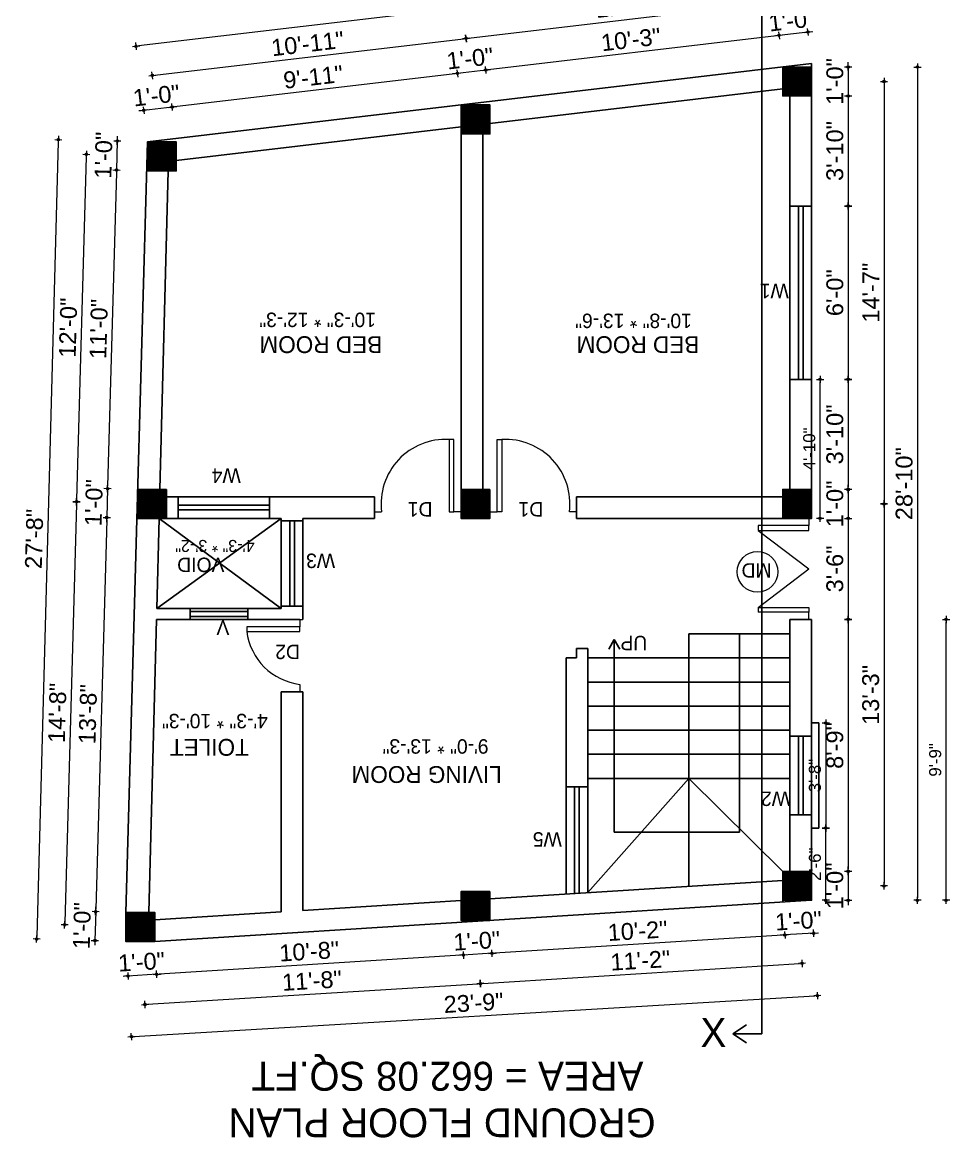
# Model space of a CAD drawing. Header units: inches. Extents: x 10143 to 33197, y -150 to 3760.
# Drawn here: x 25070.8 to 25456, y 1448.4 to 1911.7 of the extents above; entities that cross this region are included whole.
import ezdxf
from ezdxf.enums import TextEntityAlignment as Align

# ---------------------------------------------------------------- set-up
doc = ezdxf.new("R2010")
doc.units = ezdxf.units.IN
doc.header["$LTSCALE"] = 0.5
doc.header["$MEASUREMENT"] = 0
doc.header["$PDMODE"] = 66
for name, color, linetype, lineweight in [('0.13', 2, 'Continuous', 13), ('DW TEXT', 92, 'Continuous', 15), ('ELEVATION', 85, 'Continuous', 9), ('hatch', 9, 'Continuous', 0), ('Toilet', 7, 'Continuous', 25)]:
    doc.layers.add(name, color=color, linetype=linetype, lineweight=lineweight)
doc.styles.add('CEN', font='GOTHIC.TTF')
doc.styles.get("Standard").update_dxf_attribs({"font": 'arial.ttf'})
doc.dimstyles.new('S8', dxfattribs={"dimtxt": 5, "dimasz": 1, "dimexe": 6, "dimexo": 18, "dimgap": 1.9375, "dimtad": 1, "dimdec": 0, "dimzin": 3, "dimdsep": 46, "dimlunit": 4, "dimtxsty": 'Standard', "dimblk": 'dot 2', "dimcen": 12, "dimse1": 1, "dimse2": 1, "dimclrd": 1, "dimclre": 1, "dimclrt": 256, "dimadec": 0, "dimazin": 0, "dimtfac": 0.75, "dimtdec": 0, "dimtix": 1, "dimtmove": 1, "dimatfit": 3, "dimldrblk": 'DOT', "dimfxl": 1, "dimtolj": 1, "dimtzin": 0, "dimlwd": 9, "dimlwe": 9, "dimarcsym": 0})
pattern_1 = [(315, (25139.7829, 5279.2859), (0.0883883476, 0.0883883476), [])]

# ---------------------------------------------------------------- blocks, each defined once
blk = doc.blocks.new('dot1')
at = {"layer": 'hatch'}
h = blk.add_hatch(color=256, dxfattribs=at)
edge = h.paths.add_edge_path()
edge.add_arc((0, 0), 1, 0, 360)
for p, q in [((3, 0), (-3, 0)), ((0, 3), (0, -3))]:
    blk.add_line(p, q, dxfattribs=at)
blk.add_circle((0, 0), 1, dxfattribs=at)
blk = doc.blocks.new('dot 2')
at = {"layer": 'hatch', "xscale": 0.5, "yscale": 0.5, "zscale": 0.5}
blk.add_blockref('dot1', (0, 0), dxfattribs=at)
blk = doc.blocks.new('*D1724')
at = {"layer": 'Defpoints', "color": 0, "transparency": 16777216}
for p in [(25398.63, 1893.14), (25398.63, 1881.14), (25413.8, 1881.14)]:
    blk.add_point(p, dxfattribs=at)
at = {"layer": 'Toilet', "color": 1, "lineweight": 9, "transparency": 16777216}
for p, q in [((25413.8, 1894.14), (25413.8, 1895.14)), ((25413.8, 1893.14), (25413.8, 1881.14)), ((25413.8, 1880.14), (25413.8, 1879.14))]:
    blk.add_line(p, q, dxfattribs=at)
for p, rotation in [((25413.8, 1893.14), 270), ((25413.8, 1881.14), 90)]:
    blk.add_blockref('dot 2', p, dxfattribs=dict(at, rotation=rotation))
at = {"layer": 'Toilet', "transparency": 16777216, "insert": (25408.29, 1887.14), "char_height": 7, "attachment_point": 5, "rotation": 90}
blk.add_mtext('\\A1;1\'-0"', dxfattribs=at)
blk = doc.blocks.new('_Dot')
at = {"color": 0, "linetype": 'ByBlock', "lineweight": -2}
blk.add_line((-0.5, 0), (-1, 0), dxfattribs=at)
at = {"color": 0, "linetype": 'ByBlock', "const_width": 0.5}
blk.add_lwpolyline([(-0.25, 0, 1), (0.25, 0, 1)], format="xyb", close=True, dxfattribs=at)
blk = doc.blocks.new('*D1725')
at = {"layer": 'Defpoints', "color": 0, "transparency": 16777216}
for p in [(25398.63, 1881.14), (25398.63, 1835.4), (25413.8, 1835.4)]:
    blk.add_point(p, dxfattribs=at)
at = {"layer": 'Toilet', "color": 1, "lineweight": 9, "transparency": 16777216}
blk.add_line((25413.8, 1880.14), (25413.8, 1836.4), dxfattribs=at)
for p, rotation in [((25413.8, 1881.14), 90), ((25413.8, 1835.4), 270)]:
    blk.add_blockref('dot 2', p, dxfattribs=dict(at, rotation=rotation))
at = {"layer": 'Toilet', "transparency": 16777216, "insert": (25408.28, 1858.27), "char_height": 7, "attachment_point": 5, "rotation": 90}
blk.add_mtext('\\A1;3\'-10"', dxfattribs=at)
blk = doc.blocks.new('*D1726')
at = {"layer": 'Defpoints', "color": 0, "transparency": 16777216}
for p in [(25398.63, 1835.4), (25398.63, 1763.4), (25413.8, 1763.4)]:
    blk.add_point(p, dxfattribs=at)
at = {"layer": 'Toilet', "color": 1, "lineweight": 9, "transparency": 16777216}
blk.add_line((25413.8, 1834.4), (25413.8, 1764.4), dxfattribs=at)
for p, rotation in [((25413.8, 1835.4), 90), ((25413.8, 1763.4), 270)]:
    blk.add_blockref('dot 2', p, dxfattribs=dict(at, rotation=rotation))
at = {"layer": 'Toilet', "transparency": 16777216, "insert": (25408.29, 1799.4), "char_height": 7, "attachment_point": 5, "rotation": 90}
blk.add_mtext('\\A1;6\'-0"', dxfattribs=at)
blk = doc.blocks.new('*D1727')
at = {"layer": 'Defpoints', "color": 0, "transparency": 16777216}
for p in [(25398.63, 1763.4), (25398.63, 1717.65), (25413.8, 1717.65)]:
    blk.add_point(p, dxfattribs=at)
at = {"layer": 'Toilet', "color": 1, "lineweight": 9, "transparency": 16777216}
blk.add_line((25413.8, 1762.4), (25413.8, 1718.65), dxfattribs=at)
for p, rotation in [((25413.8, 1763.4), 90), ((25413.8, 1717.65), 270)]:
    blk.add_blockref('dot 2', p, dxfattribs=dict(at, rotation=rotation))
at = {"layer": 'Toilet', "transparency": 16777216, "insert": (25408.28, 1740.52), "char_height": 7, "attachment_point": 5, "rotation": 90}
blk.add_mtext('\\A1;3\'-10"', dxfattribs=at)
blk = doc.blocks.new('*D1728')
at = {"layer": 'Defpoints', "color": 0, "transparency": 16777216}
for p in [(25398.63, 1717.65), (25398.63, 1705.65), (25413.8, 1705.65)]:
    blk.add_point(p, dxfattribs=at)
at = {"layer": 'Toilet', "color": 1, "lineweight": 9, "transparency": 16777216}
for p, q in [((25413.8, 1718.65), (25413.8, 1719.65)), ((25413.8, 1717.65), (25413.8, 1705.65)), ((25413.8, 1704.65), (25413.8, 1703.65))]:
    blk.add_line(p, q, dxfattribs=at)
for p, rotation in [((25413.8, 1717.65), 270), ((25413.8, 1705.65), 90)]:
    blk.add_blockref('dot 2', p, dxfattribs=dict(at, rotation=rotation))
at = {"layer": 'Toilet', "transparency": 16777216, "insert": (25408.29, 1711.65), "char_height": 7, "attachment_point": 5, "rotation": 90}
blk.add_mtext('\\A1;1\'-0"', dxfattribs=at)
blk = doc.blocks.new('*D1729')
at = {"layer": 'Defpoints', "color": 0, "transparency": 16777216}
for p in [(25398.63, 1705.65), (25398.63, 1663.65), (25413.8, 1663.65)]:
    blk.add_point(p, dxfattribs=at)
at = {"layer": 'Toilet', "color": 1, "lineweight": 9, "transparency": 16777216}
blk.add_line((25413.8, 1704.65), (25413.8, 1664.65), dxfattribs=at)
for p, rotation in [((25413.8, 1705.65), 90), ((25413.8, 1663.65), 270)]:
    blk.add_blockref('dot 2', p, dxfattribs=dict(at, rotation=rotation))
at = {"layer": 'Toilet', "transparency": 16777216, "insert": (25408.28, 1684.65), "char_height": 7, "attachment_point": 5, "rotation": 90}
blk.add_mtext('\\A1;3\'-6"', dxfattribs=at)
blk = doc.blocks.new('*D1730')
at = {"layer": 'Defpoints', "color": 0, "transparency": 16777216}
for p in [(25398.63, 1663.65), (25398.63, 1558.97), (25413.8, 1558.97)]:
    blk.add_point(p, dxfattribs=at)
at = {"layer": 'Toilet', "color": 1, "lineweight": 9, "transparency": 16777216}
blk.add_line((25413.8, 1662.65), (25413.8, 1559.97), dxfattribs=at)
for p, rotation in [((25413.8, 1663.65), 90), ((25413.8, 1558.97), 270)]:
    blk.add_blockref('dot 2', p, dxfattribs=dict(at, rotation=rotation))
at = {"layer": 'Toilet', "transparency": 16777216, "insert": (25408.29, 1611.31), "char_height": 7, "attachment_point": 5, "rotation": 90}
blk.add_mtext('\\A1;8\'-9"', dxfattribs=at)
blk = doc.blocks.new('*D1731')
at = {"layer": 'Defpoints', "color": 0, "transparency": 16777216}
for p in [(25398.63, 1558.97), (25398.63, 1546.97), (25413.8, 1546.97)]:
    blk.add_point(p, dxfattribs=at)
at = {"layer": 'Toilet', "color": 1, "lineweight": 9, "transparency": 16777216}
for p, q in [((25413.8, 1559.97), (25413.8, 1560.97)), ((25413.8, 1558.97), (25413.8, 1546.97)), ((25413.8, 1545.97), (25413.8, 1544.97))]:
    blk.add_line(p, q, dxfattribs=at)
for p, rotation in [((25413.8, 1558.97), 270), ((25413.8, 1546.97), 90)]:
    blk.add_blockref('dot 2', p, dxfattribs=dict(at, rotation=rotation))
at = {"layer": 'Toilet', "transparency": 16777216, "insert": (25408.29, 1552.97), "char_height": 7, "attachment_point": 5, "rotation": 90}
blk.add_mtext('\\A1;1\'-0"', dxfattribs=at)
blk = doc.blocks.new('*D1697')
at = {"layer": 'Defpoints', "color": 0, "transparency": 16777216}
for p in [(25392.63, 1887.14), (25392.63, 1711.65), (25428.69, 1711.65)]:
    blk.add_point(p, dxfattribs=at)
at = {"layer": 'Toilet', "color": 1, "lineweight": 9, "transparency": 16777216}
blk.add_line((25428.69, 1886.14), (25428.69, 1712.65), dxfattribs=at)
for p, rotation in [((25428.69, 1887.14), 90), ((25428.69, 1711.65), 270)]:
    blk.add_blockref('dot 2', p, dxfattribs=dict(at, rotation=rotation))
at = {"layer": 'Toilet', "transparency": 16777216, "insert": (25423.24, 1799.4), "char_height": 7, "attachment_point": 5, "rotation": 90}
blk.add_mtext('\\A1;14\'-7"', dxfattribs=at)
blk = doc.blocks.new('*D1698')
at = {"layer": 'Defpoints', "color": 0, "transparency": 16777216}
for p in [(25392.63, 1711.65), (25392.63, 1552.97), (25428.69, 1552.97)]:
    blk.add_point(p, dxfattribs=at)
at = {"layer": 'Toilet', "color": 1, "lineweight": 9, "transparency": 16777216}
blk.add_line((25428.69, 1710.65), (25428.69, 1553.97), dxfattribs=at)
for p, rotation in [((25428.69, 1711.65), 90), ((25428.69, 1552.97), 270)]:
    blk.add_blockref('dot 2', p, dxfattribs=dict(at, rotation=rotation))
at = {"layer": 'Toilet', "transparency": 16777216, "insert": (25423.18, 1632.31), "char_height": 7, "attachment_point": 5, "rotation": 90}
blk.add_mtext('\\A1;13\'-3"', dxfattribs=at)
blk = doc.blocks.new('*D1699')
at = {"layer": 'Defpoints', "color": 0, "transparency": 16777216}
for p in [(25398.63, 1893.14), (25398.63, 1546.97), (25442.57, 1546.97)]:
    blk.add_point(p, dxfattribs=at)
at = {"layer": 'Toilet', "color": 1, "lineweight": 9, "transparency": 16777216}
blk.add_line((25442.57, 1892.14), (25442.57, 1547.97), dxfattribs=at)
for p, rotation in [((25442.57, 1893.14), 90), ((25442.57, 1546.97), 270)]:
    blk.add_blockref('dot 2', p, dxfattribs=dict(at, rotation=rotation))
at = {"layer": 'Toilet', "transparency": 16777216, "insert": (25437.06, 1720.06), "char_height": 7, "attachment_point": 5, "rotation": 90}
blk.add_mtext('\\A1;28\'-10"', dxfattribs=at)
blk = doc.blocks.new('*D1700')
at = {"layer": 'Defpoints', "color": 0, "transparency": 16777216}
for p in [(25385.09, 1906.26), (25386.63, 1893.14), (25398.63, 1894.56)]:
    blk.add_point(p, dxfattribs=at)
at = {"layer": 'Toilet', "color": 1, "lineweight": 9, "transparency": 16777216}
for p, q in [((25384.09, 1906.14), (25383.1, 1906.02)), ((25397.09, 1907.67), (25385.09, 1906.26)), ((25398.08, 1907.79), (25399.07, 1907.91))]:
    blk.add_line(p, q, dxfattribs=at)
for p, rotation in [((25397.09, 1907.67), 186.7273510482261), ((25385.09, 1906.26), 6.727351048226088)]:
    blk.add_blockref('dot 2', p, dxfattribs=dict(at, rotation=rotation))
at = {"layer": 'Toilet', "transparency": 16777216, "insert": (25390.44, 1912.44), "char_height": 7, "attachment_point": 5, "rotation": 6.7274}
blk.add_mtext('\\A1;1\'-0"', dxfattribs=at)
blk = doc.blocks.new('*D1701')
at = {"layer": 'Defpoints', "color": 0, "transparency": 16777216}
for p in [(25263.3, 1891.89), (25386.63, 1893.14), (25265.01, 1877.38)]:
    blk.add_point(p, dxfattribs=at)
at = {"layer": 'Toilet', "color": 1, "lineweight": 9, "transparency": 16777216}
blk.add_line((25384.09, 1906.14), (25264.29, 1892.01), dxfattribs=at)
for p, rotation in [((25385.09, 1906.26), 6.727351048277272), ((25263.3, 1891.89), 186.7273510482773)]:
    blk.add_blockref('dot 2', p, dxfattribs=dict(at, rotation=rotation))
at = {"layer": 'Toilet', "transparency": 16777216, "insert": (25323.55, 1904.55), "char_height": 7, "attachment_point": 5, "rotation": 6.7274}
blk.add_mtext('\\A1;10\'-3"', dxfattribs=at)
blk = doc.blocks.new('*D1702')
at = {"layer": 'Defpoints', "color": 0, "transparency": 16777216}
for p in [(25251.46, 1890.49), (25253.01, 1877.38), (25265.01, 1877.38)]:
    blk.add_point(p, dxfattribs=at)
at = {"layer": 'Toilet', "color": 1, "lineweight": 9, "transparency": 16777216}
for p, q in [((25263.3, 1891.89), (25251.46, 1890.49)), ((25264.29, 1892.01), (25265.28, 1892.12)), ((25250.47, 1890.38), (25249.48, 1890.26))]:
    blk.add_line(p, q, dxfattribs=at)
for p, rotation in [((25251.46, 1890.49), 6.727351048277267), ((25263.3, 1891.89), 186.7273510482773)]:
    blk.add_blockref('dot 2', p, dxfattribs=dict(at, rotation=rotation))
at = {"layer": 'Toilet', "transparency": 16777216, "insert": (25256.74, 1896.67), "char_height": 7, "attachment_point": 5, "rotation": 6.7274}
blk.add_mtext('\\A1;1\'-0"', dxfattribs=at)
blk = doc.blocks.new('*D1703')
at = {"layer": 'Defpoints', "color": 0, "transparency": 16777216}
for p in [(25253.01, 1877.38), (25133.02, 1876.52), (25134.73, 1862.01)]:
    blk.add_point(p, dxfattribs=at)
at = {"layer": 'Toilet', "color": 1, "lineweight": 9, "transparency": 16777216}
blk.add_line((25250.47, 1890.38), (25134.01, 1876.64), dxfattribs=at)
for p, rotation in [((25251.46, 1890.49), 6.727351048277272), ((25133.02, 1876.52), 186.7273510482773)]:
    blk.add_blockref('dot 2', p, dxfattribs=dict(at, rotation=rotation))
at = {"layer": 'Toilet', "transparency": 16777216, "insert": (25191.6, 1888.98), "char_height": 7, "attachment_point": 5, "rotation": 6.7274}
blk.add_mtext('\\A1;9\'-11"', dxfattribs=at)
blk = doc.blocks.new('*D1704')
at = {"layer": 'Defpoints', "color": 0, "transparency": 16777216}
for p in [(25121.18, 1875.13), (25122.73, 1862.01), (25134.73, 1862.01)]:
    blk.add_point(p, dxfattribs=at)
at = {"layer": 'Toilet', "color": 1, "lineweight": 9, "transparency": 16777216}
for p, q in [((25134.01, 1876.64), (25135.01, 1876.76)), ((25120.19, 1875.01), (25119.2, 1874.89)), ((25133.02, 1876.52), (25121.18, 1875.13))]:
    blk.add_line(p, q, dxfattribs=at)
for p, rotation in [((25121.18, 1875.13), 6.727351048277267), ((25133.02, 1876.52), 186.7273510482773)]:
    blk.add_blockref('dot 2', p, dxfattribs=dict(at, rotation=rotation))
at = {"layer": 'Toilet', "transparency": 16777216, "insert": (25126.46, 1881.3), "char_height": 7, "attachment_point": 5, "rotation": 6.7274}
blk.add_mtext('\\A1;1\'-0"', dxfattribs=at)
blk = doc.blocks.new('*D1705')
at = {"layer": 'Defpoints', "color": 0, "transparency": 16777216}
for p in [(25255.04, 1905.02), (25259.01, 1871.38), (25128.73, 1856.01)]:
    blk.add_point(p, dxfattribs=at)
at = {"layer": 'Toilet', "color": 1, "lineweight": 9, "transparency": 16777216}
blk.add_line((25125.76, 1889.77), (25254.05, 1904.91), dxfattribs=at)
for p, rotation in [((25255.04, 1905.02), 6.727351048225794), ((25124.76, 1889.66), 186.7273510482258)]:
    blk.add_blockref('dot 2', p, dxfattribs=dict(at, rotation=rotation))
at = {"layer": 'Toilet', "transparency": 16777216, "insert": (25189.26, 1902.81), "char_height": 7, "attachment_point": 5, "rotation": 6.7274}
blk.add_mtext('\\A1;10\'-11"', dxfattribs=at)
blk = doc.blocks.new('*D1706')
at = {"layer": 'Defpoints', "color": 0, "transparency": 16777216}
for p in [(25388.66, 1920.78), (25392.63, 1887.14), (25259.01, 1871.38)]:
    blk.add_point(p, dxfattribs=at)
at = {"layer": 'Toilet', "color": 1, "lineweight": 9, "transparency": 16777216}
blk.add_line((25256.03, 1905.14), (25387.67, 1920.67), dxfattribs=at)
for p, rotation in [((25388.66, 1920.78), 6.72735104827723), ((25255.04, 1905.02), 186.7273510482772)]:
    blk.add_blockref('dot 2', p, dxfattribs=dict(at, rotation=rotation))
at = {"layer": 'Toilet', "transparency": 16777216, "insert": (25321.21, 1918.38), "char_height": 7, "attachment_point": 5, "rotation": 6.7274}
blk.add_mtext('\\A1;11\'-3"', dxfattribs=at)
blk = doc.blocks.new('*D1707')
at = {"layer": 'Defpoints', "color": 0, "transparency": 16777216}
for p in [(25118.04, 1901.81), (25398.63, 1894.56), (25122.73, 1862.01)]:
    blk.add_point(p, dxfattribs=at)
at = {"layer": 'Toilet', "color": 1, "lineweight": 9, "transparency": 16777216}
blk.add_line((25392.94, 1934.24), (25119.03, 1901.93), dxfattribs=at)
for p, rotation in [((25393.94, 1934.35), 6.727351048225634), ((25118.04, 1901.81), 186.7273510482256)]:
    blk.add_blockref('dot 2', p, dxfattribs=dict(at, rotation=rotation))
at = {"layer": 'Toilet', "transparency": 16777216, "insert": (25255.34, 1923.56), "char_height": 7, "attachment_point": 5, "rotation": 6.7274}
blk.add_mtext('\\A1;23\'-2"', dxfattribs=at)
blk = doc.blocks.new('*D1708')
at = {"layer": 'Defpoints', "color": 0, "transparency": 16777216}
for p in [(25128.73, 1856.01), (25093.3, 1712.53), (25124.68, 1711.65)]:
    blk.add_point(p, dxfattribs=at)
at = {"layer": 'Toilet', "color": 1, "lineweight": 9, "transparency": 16777216}
blk.add_line((25097.32, 1855.89), (25093.33, 1713.53), dxfattribs=at)
for p, rotation in [((25097.35, 1856.89), 88.39404783827474), ((25093.3, 1712.53), 268.3940478382747)]:
    blk.add_blockref('dot 2', p, dxfattribs=dict(at, rotation=rotation))
at = {"layer": 'Toilet', "transparency": 16777216, "insert": (25089.82, 1784.87), "char_height": 7, "attachment_point": 5, "rotation": 88.394}
blk.add_mtext('\\A1;12\'-0"', dxfattribs=at)
blk = doc.blocks.new('*D1709')
at = {"layer": 'Defpoints', "color": 0, "transparency": 16777216}
for p in [(25124.68, 1711.65), (25088.38, 1536.8), (25119.76, 1535.92)]:
    blk.add_point(p, dxfattribs=at)
at = {"layer": 'Toilet', "color": 1, "lineweight": 9, "transparency": 16777216}
blk.add_line((25093.27, 1711.53), (25088.4, 1537.8), dxfattribs=at)
for p, rotation in [((25093.3, 1712.53), 88.39404783821374), ((25088.38, 1536.8), 268.3940478382138)]:
    blk.add_blockref('dot 2', p, dxfattribs=dict(at, rotation=rotation))
at = {"layer": 'Toilet', "transparency": 16777216, "insert": (25085.33, 1624.82), "char_height": 7, "attachment_point": 5, "rotation": 88.394}
blk.add_mtext('\\A1;14\'-8"', dxfattribs=at)
blk = doc.blocks.new('*D1690')
at = {"layer": 'Defpoints', "color": 0, "transparency": 16777216}
for p in [(25122.73, 1862.01), (25109.89, 1850.36), (25122.4, 1850.01)]:
    blk.add_point(p, dxfattribs=at)
at = {"layer": 'Toilet', "color": 1, "lineweight": 9, "transparency": 16777216}
for p, q in [((25110.25, 1863.36), (25110.28, 1864.36)), ((25110.22, 1862.36), (25109.89, 1850.36)), ((25109.86, 1849.36), (25109.83, 1848.36))]:
    blk.add_line(p, q, dxfattribs=at)
for p, rotation in [((25110.22, 1862.36), 268.3940478382726), ((25109.89, 1850.36), 88.39404783827258)]:
    blk.add_blockref('dot 2', p, dxfattribs=dict(at, rotation=rotation))
at = {"layer": 'Toilet', "transparency": 16777216, "insert": (25104.54, 1856.52), "char_height": 7, "attachment_point": 5, "rotation": 88.394}
blk.add_mtext('\\A1;1\'-0"', dxfattribs=at)
blk = doc.blocks.new('*D1710')
at = {"layer": 'Defpoints', "color": 0, "transparency": 16777216}
for p in [(25122.4, 1850.01), (25106.17, 1718), (25118.68, 1717.65)]:
    blk.add_point(p, dxfattribs=at)
at = {"layer": 'Toilet', "color": 1, "lineweight": 9, "transparency": 16777216}
blk.add_line((25109.86, 1849.36), (25106.2, 1719), dxfattribs=at)
for p, rotation in [((25109.89, 1850.36), 88.39404783821374), ((25106.17, 1718), 268.3940478382138)]:
    blk.add_blockref('dot 2', p, dxfattribs=dict(at, rotation=rotation))
at = {"layer": 'Toilet', "transparency": 16777216, "insert": (25102.52, 1784.34), "char_height": 7, "attachment_point": 5, "rotation": 88.394}
blk.add_mtext('\\A1;11\'-0"', dxfattribs=at)
blk = doc.blocks.new('*D1711')
at = {"layer": 'Defpoints', "color": 0, "transparency": 16777216}
for p in [(25118.68, 1717.65), (25105.84, 1706.01), (25118.68, 1705.65)]:
    blk.add_point(p, dxfattribs=at)
at = {"layer": 'Toilet', "color": 1, "lineweight": 9, "transparency": 16777216}
for p, q in [((25106.2, 1719), (25106.23, 1720)), ((25106.17, 1718), (25105.84, 1706.01)), ((25105.81, 1705.01), (25105.78, 1704.01))]:
    blk.add_line(p, q, dxfattribs=at)
for p, rotation in [((25106.17, 1718), 268.3940478382138), ((25105.84, 1706.01), 88.39404783821374)]:
    blk.add_blockref('dot 2', p, dxfattribs=dict(at, rotation=rotation))
at = {"layer": 'Toilet', "transparency": 16777216, "insert": (25100.5, 1712.16), "char_height": 7, "attachment_point": 5, "rotation": 88.394}
blk.add_mtext('\\A1;1\'-0"', dxfattribs=at)
blk = doc.blocks.new('*D1712')
at = {"layer": 'Defpoints', "color": 0, "transparency": 16777216}
for p in [(25118.68, 1705.65), (25101.25, 1542.27), (25113.76, 1541.92)]:
    blk.add_point(p, dxfattribs=at)
at = {"layer": 'Toilet', "color": 1, "lineweight": 9, "transparency": 16777216}
blk.add_line((25105.81, 1705.01), (25101.28, 1543.27), dxfattribs=at)
for p, rotation in [((25105.84, 1706.01), 88.39404783821374), ((25101.25, 1542.27), 268.3940478382138)]:
    blk.add_blockref('dot 2', p, dxfattribs=dict(at, rotation=rotation))
at = {"layer": 'Toilet', "transparency": 16777216, "insert": (25098.03, 1624.29), "char_height": 7, "attachment_point": 5, "rotation": 88.394}
blk.add_mtext('\\A1;13\'-8"', dxfattribs=at)
blk = doc.blocks.new('*D1713')
at = {"layer": 'Defpoints', "color": 0, "transparency": 16777216}
for p in [(25113.76, 1541.92), (25100.91, 1530.28), (25113.76, 1529.92)]:
    blk.add_point(p, dxfattribs=at)
at = {"layer": 'Toilet', "color": 1, "lineweight": 9, "transparency": 16777216}
for p, q in [((25101.28, 1543.27), (25101.3, 1544.27)), ((25101.25, 1542.27), (25100.91, 1530.28)), ((25100.88, 1529.28), (25100.86, 1528.28))]:
    blk.add_line(p, q, dxfattribs=at)
for p, rotation in [((25101.25, 1542.27), 268.3940478382138), ((25100.91, 1530.28), 88.39404783821374)]:
    blk.add_blockref('dot 2', p, dxfattribs=dict(at, rotation=rotation))
at = {"layer": 'Toilet', "transparency": 16777216, "insert": (25095.57, 1536.43), "char_height": 7, "attachment_point": 5, "rotation": 88.394}
blk.add_mtext('\\A1;1\'-0"', dxfattribs=at)
blk = doc.blocks.new('*D1714')
at = {"layer": 'Defpoints', "color": 0, "transparency": 16777216}
for p in [(25122.73, 1862.01), (25076.74, 1530.92), (25113.76, 1529.92)]:
    blk.add_point(p, dxfattribs=at)
at = {"layer": 'Toilet', "color": 1, "lineweight": 9, "transparency": 16777216}
blk.add_line((25085.69, 1862.01), (25076.77, 1531.92), dxfattribs=at)
for p, rotation in [((25085.71, 1863.01), 88.45204859075598), ((25076.74, 1530.92), 268.452048590756)]:
    blk.add_blockref('dot 2', p, dxfattribs=dict(at, rotation=rotation))
at = {"layer": 'Toilet', "transparency": 16777216, "insert": (25075.72, 1697.11), "char_height": 7, "attachment_point": 5, "rotation": 88.452}
blk.add_mtext('\\A1;27\'-8"', dxfattribs=at)
blk = doc.blocks.new('*D1715')
at = {"layer": 'Defpoints', "color": 0, "transparency": 16777216}
for p in [(25386.63, 1546.22), (25398.63, 1546.97), (25387.48, 1532.57)]:
    blk.add_point(p, dxfattribs=at)
at = {"layer": 'Toilet', "color": 1, "lineweight": 9, "transparency": 16777216}
for p, q in [((25386.49, 1532.51), (25385.49, 1532.44)), ((25399.48, 1533.32), (25387.48, 1532.57)), ((25400.48, 1533.38), (25401.48, 1533.44))]:
    blk.add_line(p, q, dxfattribs=at)
for p, rotation in [((25387.48, 1532.57), 3.575827605927365), ((25399.48, 1533.32), 183.5758276059273)]:
    blk.add_blockref('dot 2', p, dxfattribs=dict(at, rotation=rotation))
at = {"layer": 'Toilet', "transparency": 16777216, "insert": (25393.14, 1538.44), "char_height": 7, "attachment_point": 5, "rotation": 3.5758}
blk.add_mtext('\\A1;1\'-0"', dxfattribs=at)
blk = doc.blocks.new('*D1716')
at = {"layer": 'Defpoints', "color": 0, "transparency": 16777216}
for p in [(25386.63, 1546.22), (25265.01, 1538.62), (25265.86, 1524.97)]:
    blk.add_point(p, dxfattribs=at)
at = {"layer": 'Toilet', "color": 1, "lineweight": 9, "transparency": 16777216}
blk.add_line((25386.49, 1532.51), (25266.86, 1525.03), dxfattribs=at)
for p, rotation in [((25387.48, 1532.57), 3.575827605909164), ((25265.86, 1524.97), 183.5758276059092)]:
    blk.add_blockref('dot 2', p, dxfattribs=dict(at, rotation=rotation))
at = {"layer": 'Toilet', "transparency": 16777216, "insert": (25326.33, 1534.27), "char_height": 7, "attachment_point": 5, "rotation": 3.5758}
blk.add_mtext('\\A1;10\'-2"', dxfattribs=at)
blk = doc.blocks.new('*D1717')
at = {"layer": 'Defpoints', "color": 0, "transparency": 16777216}
for p in [(25253.01, 1538.62), (25265.01, 1538.62), (25253.91, 1524.22)]:
    blk.add_point(p, dxfattribs=at)
at = {"layer": 'Toilet', "color": 1, "lineweight": 9, "transparency": 16777216}
for p, q in [((25265.86, 1524.97), (25253.91, 1524.22)), ((25266.86, 1525.03), (25267.86, 1525.09)), ((25252.91, 1524.16), (25251.91, 1524.1))]:
    blk.add_line(p, q, dxfattribs=at)
for p, rotation in [((25253.91, 1524.22), 3.575827605909147), ((25265.86, 1524.97), 183.5758276059092)]:
    blk.add_blockref('dot 2', p, dxfattribs=dict(at, rotation=rotation))
at = {"layer": 'Toilet', "transparency": 16777216, "insert": (25259.54, 1530.1), "char_height": 7, "attachment_point": 5, "rotation": 3.5758}
blk.add_mtext('\\A1;1\'-0"', dxfattribs=at)
blk = doc.blocks.new('*D1718')
at = {"layer": 'Defpoints', "color": 0, "transparency": 16777216}
for p in [(25253.01, 1538.62), (25125.76, 1529.92), (25126.61, 1516.27)]:
    blk.add_point(p, dxfattribs=at)
at = {"layer": 'Toilet', "color": 1, "lineweight": 9, "transparency": 16777216}
blk.add_line((25252.91, 1524.16), (25127.61, 1516.33), dxfattribs=at)
for p, rotation in [((25253.91, 1524.22), 3.575827605909164), ((25126.61, 1516.27), 183.5758276059092)]:
    blk.add_blockref('dot 2', p, dxfattribs=dict(at, rotation=rotation))
at = {"layer": 'Toilet', "transparency": 16777216, "insert": (25189.92, 1525.74), "char_height": 7, "attachment_point": 5, "rotation": 3.5758}
blk.add_mtext('\\A1;10\'-8"', dxfattribs=at)
blk = doc.blocks.new('*D1719')
at = {"layer": 'Defpoints', "color": 0, "transparency": 16777216}
for p in [(25113.76, 1529.92), (25125.76, 1529.92), (25114.66, 1515.52)]:
    blk.add_point(p, dxfattribs=at)
at = {"layer": 'Toilet', "color": 1, "lineweight": 9, "transparency": 16777216}
for p, q in [((25113.66, 1515.46), (25112.66, 1515.39)), ((25126.61, 1516.27), (25114.66, 1515.52)), ((25127.61, 1516.33), (25128.61, 1516.39))]:
    blk.add_line(p, q, dxfattribs=at)
for p, rotation in [((25114.66, 1515.52), 3.575827605909147), ((25126.61, 1516.27), 183.5758276059092)]:
    blk.add_blockref('dot 2', p, dxfattribs=dict(at, rotation=rotation))
at = {"layer": 'Toilet', "transparency": 16777216, "insert": (25120.29, 1521.39), "char_height": 7, "attachment_point": 5, "rotation": 3.5758}
blk.add_mtext('\\A1;1\'-0"', dxfattribs=at)
blk = doc.blocks.new('*D1720')
at = {"layer": 'Defpoints', "color": 0, "transparency": 16777216}
for p in [(25259.01, 1544.62), (25119.76, 1535.92), (25261.02, 1512.41)]:
    blk.add_point(p, dxfattribs=at)
at = {"layer": 'Toilet', "color": 1, "lineweight": 9, "transparency": 16777216}
blk.add_line((25122.77, 1503.77), (25260.02, 1512.34), dxfattribs=at)
for p, rotation in [((25261.02, 1512.41), 3.575843646370458), ((25121.77, 1503.7), 183.5758436463704)]:
    blk.add_blockref('dot 2', p, dxfattribs=dict(at, rotation=rotation))
at = {"layer": 'Toilet', "transparency": 16777216, "insert": (25191.05, 1513.56), "char_height": 7, "attachment_point": 5, "rotation": 3.5758}
blk.add_mtext('\\A1;11\'-8"', dxfattribs=at)
blk = doc.blocks.new('*D1721')
at = {"layer": 'Defpoints', "color": 0, "transparency": 16777216}
for p in [(25392.63, 1552.97), (25259.01, 1544.62), (25394.64, 1520.76)]:
    blk.add_point(p, dxfattribs=at)
at = {"layer": 'Toilet', "color": 1, "lineweight": 9, "transparency": 16777216}
blk.add_line((25262.02, 1512.47), (25393.65, 1520.69), dxfattribs=at)
for p, rotation in [((25394.64, 1520.76), 3.575843646344746), ((25261.02, 1512.41), 183.5758436463447)]:
    blk.add_blockref('dot 2', p, dxfattribs=dict(at, rotation=rotation))
at = {"layer": 'Toilet', "transparency": 16777216, "insert": (25327.49, 1522.02), "char_height": 7, "attachment_point": 5, "rotation": 3.5758}
blk.add_mtext('\\A1;11\'-2"', dxfattribs=at)
blk = doc.blocks.new('*D1722')
at = {"layer": 'Defpoints', "color": 0, "transparency": 16777216}
for p in [(25398.63, 1546.97), (25113.76, 1529.92), (25401, 1507.36)]:
    blk.add_point(p, dxfattribs=at)
at = {"layer": 'Toilet', "color": 1, "lineweight": 9, "transparency": 16777216}
blk.add_line((25117.13, 1490.37), (25400, 1507.3), dxfattribs=at)
for p, rotation in [((25401, 1507.36), 3.425574687814907), ((25116.13, 1490.31), 183.4255746878149)]:
    blk.add_blockref('dot 2', p, dxfattribs=dict(at, rotation=rotation))
at = {"layer": 'Toilet', "transparency": 16777216, "insert": (25258.24, 1504.34), "char_height": 7, "attachment_point": 5, "rotation": 3.4256}
blk.add_mtext('\\A1;23\'-9"', dxfattribs=at)
blk = doc.blocks.new('*D1723')
at = {"layer": 'Defpoints', "color": 0, "transparency": 16777216}
for p in [(25398.63, 1576.97), (25404.49, 1576.97), (25398.63, 1546.97)]:
    blk.add_point(p, dxfattribs=at)
at = {"layer": 'Toilet', "color": 1, "lineweight": 9, "transparency": 16777216}
blk.add_line((25404.49, 1547.97), (25404.49, 1575.97), dxfattribs=at)
for p, rotation in [((25404.49, 1576.97), 90), ((25404.49, 1546.97), 270)]:
    blk.add_blockref('dot 2', p, dxfattribs=dict(at, rotation=rotation))
at = {"layer": 'Toilet', "transparency": 16777216, "insert": (25400, 1561.97), "char_height": 5, "attachment_point": 5, "rotation": 90}
blk.add_mtext('\\A1;2\'-6"', dxfattribs=at)
blk = doc.blocks.new('*D1744')
at = {"layer": 'Defpoints', "color": 0, "transparency": 16777216}
for p in [(25401.63, 1620.65), (25401.63, 1576.97), (25404.49, 1576.97)]:
    blk.add_point(p, dxfattribs=at)
at = {"layer": 'Toilet', "color": 1, "lineweight": 9, "transparency": 16777216}
blk.add_line((25404.49, 1619.65), (25404.49, 1577.97), dxfattribs=at)
for p, rotation in [((25404.49, 1620.65), 90), ((25404.49, 1576.97), 270)]:
    blk.add_blockref('dot 2', p, dxfattribs=dict(at, rotation=rotation))
at = {"layer": 'Toilet', "transparency": 16777216, "insert": (25399.99, 1598.81), "char_height": 5, "attachment_point": 5, "rotation": 90}
blk.add_mtext('\\A1;3\'-8"', dxfattribs=at)
blk = doc.blocks.new('*D1745')
at = {"layer": 'Defpoints', "color": 0, "transparency": 16777216}
for p in [(25398.63, 1663.65), (25454.46, 1663.65), (25398.63, 1546.97)]:
    blk.add_point(p, dxfattribs=at)
at = {"layer": 'Toilet', "color": 1, "lineweight": 9, "transparency": 16777216}
blk.add_line((25454.46, 1547.97), (25454.46, 1662.65), dxfattribs=at)
for p, rotation in [((25454.46, 1663.65), 90), ((25454.46, 1546.97), 270)]:
    blk.add_blockref('dot 2', p, dxfattribs=dict(at, rotation=rotation))
at = {"layer": 'Toilet', "transparency": 16777216, "insert": (25449.97, 1605.31), "char_height": 5, "attachment_point": 5, "rotation": 90}
blk.add_mtext('\\A1;9\'-9"', dxfattribs=at)
blk = doc.blocks.new('*D1691')
at = {"layer": 'Defpoints', "color": 0, "transparency": 16777216}
for p in [(25398.63, 1763.4), (25402.13, 1763.4), (25398.63, 1705.65)]:
    blk.add_point(p, dxfattribs=at)
at = {"layer": 'Toilet', "color": 1, "lineweight": 9, "transparency": 16777216}
blk.add_line((25402.13, 1706.65), (25402.13, 1762.4), dxfattribs=at)
for p, rotation in [((25402.13, 1763.4), 90), ((25402.13, 1705.65), 270)]:
    blk.add_blockref('dot 2', p, dxfattribs=dict(at, rotation=rotation))
at = {"layer": 'Toilet', "transparency": 16777216, "insert": (25397.64, 1734.52), "char_height": 5, "attachment_point": 5, "rotation": 90}
blk.add_mtext('\\A1;4\'-10"', dxfattribs=at)

msp = doc.modelspace()

# ---------------------------------------------------------------- hatches: boundary and pattern name
at = {"layer": 'Toilet'}
h = msp.add_hatch(dxfattribs=at)
h.set_pattern_fill('ANSI31', color=256, angle=270)
h.set_pattern_definition(pattern_1)
h.paths.add_polyline_path([(25398.63, 1881.14), (25398.63, 1893.14), (25386.63, 1893.14), (25386.63, 1881.14)])
h.paths.add_polyline_path([(25398.63, 1717.65), (25386.63, 1717.65), (25386.63, 1705.65), (25398.63, 1705.65)])
h.paths.add_polyline_path([(25386.63, 1558.97), (25386.63, 1546.97), (25398.63, 1546.97), (25398.63, 1558.97)])
h.paths.add_polyline_path([(25253.01, 1550.62), (25253.01, 1538.62), (25265.01, 1538.62), (25265.01, 1550.62)])
h.paths.add_polyline_path([(25130.68, 1705.65), (25130.68, 1717.65), (25118.68, 1717.65), (25118.68, 1705.65)])
h.paths.add_polyline_path([(25134.73, 1862.01), (25122.73, 1862.01), (25122.73, 1850.01), (25134.73, 1850.01)])
h.paths.add_polyline_path([(25253.01, 1865.38), (25265.01, 1865.38), (25265.01, 1877.38), (25253.01, 1877.38)])
h.paths.add_polyline_path([(25253.01, 1717.65), (25253.01, 1705.65), (25265.01, 1705.65), (25265.01, 1717.65)])
h = msp.add_hatch(dxfattribs=at)
h.set_pattern_fill('ANSI31', color=256, angle=270)
h.set_pattern_definition(pattern_1)
h.paths.add_polyline_path([(25113.76, 1529.92), (25125.76, 1529.92), (25125.76, 1529.92), (25125.76, 1541.92), (25113.76, 1541.92)])

# ---------------------------------------------------------------- linework, layer by layer
at = {"layer": '0.13', "color": 0, "ltscale": 0.5}
for p, q in [((25217.01, 1705.65), (25217.01, 1714.4)), ((25301.01, 1705.65), (25301.01, 1714.4)), ((25253.01, 1705.65), (25253.01, 1709.65)), ((25265.01, 1705.65), (25265.01, 1709.65)), ((25394.63, 1705.65), (25398.63, 1705.65)), ((25183.34, 1663.65), (25187.34, 1663.65)), ((25394.63, 1663.65), (25398.63, 1663.65)), ((25183.34, 1633.65), (25187.34, 1633.65))]:
    msp.add_line(p, q, dxfattribs=at)
at = {"layer": 'ELEVATION', "color": 146, "ltscale": 0.25, "true_color": 0x105689}
for p, q in [((25250.01, 1738.41), (25248.01, 1738.41)), ((25248.01, 1738.41), (25248.01, 1708.41)), ((25250.01, 1708.41), (25250.01, 1738.41)), ((25268.01, 1708.41), (25268.01, 1738.41)), ((25268.01, 1738.41), (25270.01, 1738.41)), ((25270.01, 1738.41), (25270.01, 1708.41)), ((25217.01, 1708.41), (25220.01, 1708.41)), ((25248.01, 1708.41), (25250.01, 1708.41)), ((25253.01, 1708.41), (25250.01, 1708.41)), ((25265.01, 1708.41), (25268.01, 1708.41)), ((25270.01, 1708.41), (25268.01, 1708.41)), ((25301.01, 1708.41), (25298.01, 1708.41)), ((25397.39, 1705.65), (25397.39, 1702.65)), ((25397.39, 1702.65), (25376.39, 1702.65)), ((25376.39, 1702.65), (25376.39, 1700.65)), ((25376.39, 1700.65), (25397.39, 1700.65)), ((25376.39, 1700.65), (25397.39, 1684.65)), ((25397.39, 1700.65), (25397.39, 1702.65)), ((25376.39, 1668.65), (25397.39, 1684.65)), ((25376.39, 1668.65), (25397.39, 1668.65)), ((25376.39, 1668.65), (25376.39, 1666.65)), ((25397.39, 1668.65), (25397.39, 1666.65)), ((25186.1, 1663.65), (25186.1, 1660.65)), ((25397.39, 1666.65), (25376.39, 1666.65)), ((25397.39, 1663.65), (25397.39, 1666.65)), ((25186.1, 1660.65), (25164.01, 1660.65)), ((25164.01, 1660.65), (25164.01, 1658.65)), ((25186.1, 1658.65), (25186.1, 1660.65)), ((25164.01, 1658.65), (25186.1, 1658.65)), ((25186.1, 1636.65), (25186.1, 1633.65))]:
    msp.add_line(p, q, dxfattribs=at)
at = {"layer": 'ELEVATION'}
msp.add_circle((25376.16, 1683.45), 8.46, dxfattribs=at)
at = {"layer": 'ELEVATION', "color": 146, "ltscale": 0.25, "true_color": 0x105689}
for centre, radius, start, end in [((25246.56, 1711.7), 26.75, 86.8879, 187.062), ((25271.46, 1711.7), 26.75, 352.938, 93.1121), ((25189.27, 1661.93), 25.48, 187.3965, 262.8417)]:
    msp.add_arc(centre, radius, start, end, dxfattribs=at)
at = {"layer": 'Toilet'}
for p, q in [((25377.88, 1491.48), (25377.88, 1950.52)), ((25398.63, 1894.56), (25122.73, 1862.01)), ((25398.63, 1705.65), (25398.63, 1894.56)), ((25386.63, 1884.08), (25265.01, 1869.73)), ((25389.63, 1717.65), (25389.63, 1881.14)), ((25253.01, 1868.32), (25134.73, 1854.37)), ((25253.01, 1868.5), (25253.01, 1717.65)), ((25262.01, 1865.38), (25262.01, 1717.65)), ((25122.73, 1862.01), (25118.06, 1695.37)), ((25131.41, 1850.01), (25122.4, 1850.01)), ((25131.41, 1850.01), (25127.95, 1717.65)), ((25389.63, 1835.4), (25398.63, 1835.4)), ((25393.13, 1763.4), (25393.13, 1835.4)), ((25395.13, 1763.4), (25395.13, 1835.4)), ((25389.63, 1763.4), (25398.63, 1763.4)), ((25217.01, 1714.65), (25130.68, 1714.65)), ((25135.51, 1714.65), (25135.51, 1705.65)), ((25173.51, 1714.65), (25173.51, 1705.65)), ((25217.01, 1714.65), (25217.01, 1705.65)), ((25301.01, 1714.65), (25386.63, 1714.65)), ((25301.01, 1714.65), (25301.01, 1705.65)), ((25135.51, 1711.15), (25173.51, 1711.15)), ((25127.64, 1705.65), (25126.66, 1668.15)), ((25126.66, 1668.15), (25178.34, 1705.65)), ((25178.34, 1668.15), (25127.64, 1705.65)), ((25130.68, 1705.65), (25178.34, 1705.65)), ((25135.51, 1709.15), (25173.51, 1709.15)), ((25178.34, 1705.65), (25178.34, 1668.15)), ((25187.34, 1705.65), (25217.01, 1705.65)), ((25187.34, 1663.65), (25187.34, 1705.65)), ((25301.01, 1705.65), (25386.63, 1705.65)), ((25178.34, 1704.65), (25187.34, 1704.65)), ((25181.84, 1704.65), (25181.84, 1669.15)), ((25183.84, 1704.65), (25183.84, 1669.15)), ((25118.09, 1696.65), (25118.1, 1696.65)), ((25116.38, 1635.37), (25118.06, 1695.37)), ((25126.66, 1668.15), (25178.34, 1668.15)), ((25140.5, 1668.15), (25140.5, 1663.65)), ((25164.5, 1668.15), (25164.5, 1663.65)), ((25178.34, 1669.15), (25187.34, 1669.15)), ((25126.54, 1663.65), (25123.37, 1541.92)), ((25126.54, 1663.65), (25186.1, 1663.65)), ((25140.5, 1666.9), (25164.5, 1666.9)), ((25140.5, 1664.9), (25164.5, 1664.9)), ((25389.63, 1558.97), (25389.63, 1663.65)), ((25398.63, 1663.65), (25389.63, 1663.65)), ((25398.63, 1546.97), (25398.63, 1663.65)), ((25316.63, 1655.26), (25314.37, 1651.38)), ((25316.63, 1575.23), (25316.63, 1655.26)), ((25316.63, 1655.26), (25318.89, 1651.38)), ((25347.63, 1657.65), (25347.63, 1597.65)), ((25347.63, 1657.65), (25389.63, 1657.65)), ((25347.63, 1657.65), (25347.63, 1597.65)), ((25368.63, 1657.65), (25368.63, 1575.23)), ((25301.01, 1651.65), (25301.01, 1647.65)), ((25301.01, 1651.65), (25305.63, 1651.65)), ((25305.63, 1550.17), (25305.63, 1651.65)), ((25296.63, 1549.61), (25296.63, 1647.65)), ((25301.01, 1647.65), (25296.63, 1647.65)), ((25305.63, 1647.65), (25347.63, 1647.65)), ((25347.63, 1647.65), (25389.63, 1647.65)), ((25305.63, 1637.65), (25347.63, 1637.65)), ((25347.63, 1637.65), (25389.63, 1637.65)), ((25116.38, 1635.37), (25113.76, 1541.92)), ((25178.34, 1633.65), (25178.34, 1542.22)), ((25187.34, 1633.65), (25178.34, 1633.65)), ((25187.34, 1542.78), (25187.34, 1633.65)), ((25305.63, 1627.65), (25347.63, 1627.65)), ((25347.63, 1627.65), (25389.63, 1627.65)), ((25305.63, 1617.65), (25347.63, 1617.65)), ((25347.63, 1617.65), (25389.63, 1617.65)), ((25401.63, 1620.65), (25398.63, 1620.65)), ((25401.63, 1620.65), (25401.63, 1576.97)), ((25389.63, 1615.15), (25398.63, 1615.15)), ((25393.13, 1615.15), (25393.13, 1582.47)), ((25395.13, 1615.15), (25395.13, 1582.47)), ((25398.63, 1615.15), (25398.63, 1582.47)), ((25305.63, 1607.65), (25347.63, 1607.65)), ((25347.63, 1607.65), (25389.63, 1607.65)), ((25305.63, 1594.17), (25296.63, 1594.17)), ((25300.13, 1594.17), (25300.13, 1549.8)), ((25302.13, 1594.17), (25302.13, 1549.99)), ((25305.63, 1597.65), (25347.63, 1597.65)), ((25347.63, 1597.65), (25305.63, 1550.17)), ((25347.63, 1597.65), (25389.63, 1597.65)), ((25347.63, 1597.65), (25347.63, 1552.8)), ((25347.63, 1597.65), (25386.63, 1558.97)), ((25398.63, 1582.47), (25389.63, 1582.47)), ((25401.63, 1576.97), (25398.63, 1576.97)), ((25368.63, 1575.23), (25316.63, 1575.23)), ((25265.01, 1547.64), (25386.63, 1555.24)), ((25125.76, 1529.92), (25398.63, 1546.97)), ((25187.34, 1542.78), (25253.01, 1546.89)), ((25386.63, 1546.97), (25386.63, 1546.22)), ((25125.76, 1538.93), (25178.34, 1542.22)), ((25365.88, 1491.48), (25371.55, 1495.18)), ((25377.88, 1491.48), (25365.88, 1491.48)), ((25365.88, 1491.48), (25371.55, 1487.78))]:
    msp.add_line(p, q, dxfattribs=at)
for points in [[(25398.63, 1893.14), (25398.63, 1881.14), (25386.63, 1881.14), (25386.63, 1893.14)], [(25265.01, 1877.38), (25265.01, 1865.38), (25253.01, 1865.38), (25253.01, 1877.38)], [(25134.73, 1862.01), (25134.73, 1850.01), (25122.73, 1850.01), (25122.73, 1862.01)], [(25130.68, 1717.65), (25130.68, 1705.65), (25118.68, 1705.65), (25118.68, 1717.65)], [(25265.01, 1717.65), (25265.01, 1705.65), (25253.01, 1705.65), (25253.01, 1717.65)], [(25398.63, 1717.65), (25398.63, 1705.65), (25386.63, 1705.65), (25386.63, 1717.65)], [(25398.63, 1558.97), (25398.63, 1546.97), (25386.63, 1546.97), (25386.63, 1558.97)], [(25265.01, 1550.62), (25265.01, 1538.62), (25253.01, 1538.62), (25253.01, 1550.62)], [(25125.76, 1541.92), (25125.76, 1529.92), (25113.76, 1529.92), (25113.76, 1541.92)]]:
    msp.add_lwpolyline(points, close=True, dxfattribs=at)

# ---------------------------------------------------------------- texts
at = {"layer": 'DW TEXT', "ltscale": 0.13, "style": 'CEN'}
for s, height, p in [('W1', 6, (25383.11, 1800.12)), ('10\'-3" * 12\'-3"', 6, (25193.44, 1788.12)), ('10\'-8" * 13\'-6"', 6, (25324.64, 1787.7)), ('BED ROOM', 7, (25194.74, 1777.83)), ('BED ROOM', 7, (25326.48, 1777.83)), ('W4', 6, (25155.49, 1723.39)), ('D1', 6, (25236.01, 1709.41)), ('D1', 6, (25282.01, 1709.41)), ('4\'-3" * 3\'-2"', 5, (25150.78, 1694.19)), ('VOID', 6, (25144.91, 1686.34)), ('W3', 6, (25194.67, 1688.02)), ('MD', 6, (25375.75, 1684.02)), ('V', 6, (25154.09, 1660.23)), ('UP', 6, (25324.78, 1653.87)), ('D2', 6, (25180.94, 1650.19)), ('4\'-3" * 10\'-3"', 6, (25150.78, 1621.44)), ('TOILET', 7, (25148.47, 1610.53)), ('9\'-0" * 13\'-3"', 6, (25242.42, 1610.9)), ('LIVING ROOM ', 7, (25237.4, 1599.24)), ('W2', 6, (25383.62, 1589.17)), ('W5', 6, (25288.84, 1572.28)), ('AREA = 662.08 SQ.FT ', 12, (25245.11, 1473.89)), ('GROUND FLOOR PLAN', 12, (25245.11, 1454.54))]:
    msp.add_text(s, height=height, rotation=180, dxfattribs=at).set_placement(p, align=Align.MIDDLE_CENTER)
msp.add_text('X', height=12, dxfattribs=at).set_placement((25357.83, 1492.05), align=Align.MIDDLE_CENTER)

# ---------------------------------------------------------------- dimensions: what is measured, and where the dimension line sits
at = {"layer": 'Toilet'}
for p1, p2, distance, picture, middle in [((25398.63, 1894.56), (25122.73, 1862.01), -40.07, '*D1707', (25255.34, 1923.56)), ((25398.63, 1894.56), (25386.63, 1893.14), -13.2, '*D1700', (25390.44, 1912.44)), ((25128.73, 1856.01), (25259.01, 1871.38), 33.88, '*D1705', (25189.26, 1902.81)), ((25122.73, 1862.01), (25113.76, 1529.92), -37.03, '*D1714', (25075.72, 1697.11)), ((25122.73, 1862.01), (25122.4, 1850.01), -12.51, '*D1690', (25104.54, 1856.52)), ((25128.73, 1856.01), (25124.68, 1711.65), -31.39, '*D1708', (25089.82, 1784.87)), ((25113.76, 1529.92), (25398.63, 1546.97), -39.68, '*D1722', (25258.24, 1504.34)), ((25119.76, 1535.92), (25259.01, 1544.62), -32.27, '*D1720', (25191.05, 1513.56)), ((25398.63, 1546.97), (25386.63, 1546.22), 13.68, '*D1715', (25393.14, 1538.44))]:
    dim = msp.add_aligned_dim(p1=p1, p2=p2, distance=distance, dimstyle='S8', override={"dimtxt": 7, "dimfxl": 2, "dimfxlon": 1, "dimarcsym": 1}, dxfattribs=at)
    dim.commit()
    dim.dimension.update_dxf_attribs({"geometry": picture, "text_midpoint": middle})
for base, p1, p2, angle, override, picture, middle in [((25388.66, 1920.78), (25259.01, 1871.38), (25392.63, 1887.14), 186.7274, {"dimtxt": 7, "dimfxl": 2, "dimfxlon": 1, "dimarcsym": 1}, '*D1706', (25321.21, 1918.38)), ((25263.3, 1891.89), (25386.63, 1893.14), (25265.01, 1877.38), 6.7274, {"dimtxt": 7, "dimfxl": 2, "dimfxlon": 1, "dimarcsym": 1}, '*D1701', (25323.55, 1904.55)), ((25251.46, 1890.49), (25265.01, 1877.38), (25253.01, 1877.38), 6.7274, {"dimtxt": 7, "dimfxl": 2, "dimfxlon": 1, "dimarcsym": 1}, '*D1702', (25256.74, 1896.67)), ((25413.8, 1881.14), (25398.63, 1893.14), (25398.63, 1881.14), 270, {"dimtxt": 7, "dimfxl": 2, "dimfxlon": 1, "dimarcsym": 1}, '*D1724', (25408.29, 1887.14)), ((25133.02, 1876.52), (25253.01, 1877.38), (25134.73, 1862.01), 6.7274, {"dimtxt": 7, "dimfxl": 2, "dimfxlon": 1, "dimarcsym": 1}, '*D1703', (25191.6, 1888.98)), ((25442.57, 1546.97), (25398.63, 1893.14), (25398.63, 1546.97), 270, {"dimtxt": 7, "dimfxl": 2, "dimfxlon": 1, "dimarcsym": 1}, '*D1699', (25437.06, 1720.06)), ((25121.18, 1875.13), (25134.73, 1862.01), (25122.73, 1862.01), 6.7274, {"dimtxt": 7, "dimfxl": 2, "dimfxlon": 1, "dimarcsym": 1}, '*D1704', (25126.46, 1881.3)), ((25428.69, 1711.65), (25392.63, 1887.14), (25392.63, 1711.65), 270, {"dimtxt": 7, "dimfxl": 2, "dimfxlon": 1, "dimarcsym": 1}, '*D1697', (25423.24, 1799.4)), ((25413.8, 1835.4), (25398.63, 1881.14), (25398.63, 1835.4), 270, {"dimtxt": 7, "dimfxl": 2, "dimfxlon": 1, "dimarcsym": 1}, '*D1725', (25408.28, 1858.27)), ((25106.17, 1718), (25122.4, 1850.01), (25118.68, 1717.65), 88.394, {"dimtxt": 7, "dimfxl": 2, "dimfxlon": 1, "dimarcsym": 1}, '*D1710', (25102.52, 1784.34)), ((25413.8, 1763.4), (25398.63, 1835.4), (25398.63, 1763.4), 270, {"dimtxt": 7, "dimfxl": 2, "dimfxlon": 1, "dimarcsym": 1}, '*D1726', (25408.29, 1799.4)), ((25402.13, 1763.4), (25398.63, 1705.65), (25398.63, 1763.4), 270, {"dimfxl": 2, "dimfxlon": 1, "dimarcsym": 1}, '*D1691', (25397.64, 1734.52)), ((25413.8, 1717.65), (25398.63, 1763.4), (25398.63, 1717.65), 270, {"dimtxt": 7, "dimfxl": 2, "dimfxlon": 1, "dimarcsym": 1}, '*D1727', (25408.28, 1740.52)), ((25105.84, 1706.01), (25118.68, 1717.65), (25118.68, 1705.65), 88.394, {"dimtxt": 7, "dimfxl": 2, "dimfxlon": 1, "dimarcsym": 1}, '*D1711', (25100.5, 1712.16)), ((25413.8, 1705.65), (25398.63, 1717.65), (25398.63, 1705.65), 270, {"dimtxt": 7, "dimfxl": 2, "dimfxlon": 1, "dimarcsym": 1}, '*D1728', (25408.29, 1711.65)), ((25088.38, 1536.8), (25124.68, 1711.65), (25119.76, 1535.92), 88.394, {"dimtxt": 7, "dimfxl": 2, "dimfxlon": 1, "dimarcsym": 1}, '*D1709', (25085.33, 1624.82)), ((25428.69, 1552.97), (25392.63, 1711.65), (25392.63, 1552.97), 270, {"dimtxt": 7, "dimfxl": 2, "dimfxlon": 1, "dimarcsym": 1}, '*D1698', (25423.18, 1632.31)), ((25101.25, 1542.27), (25118.68, 1705.65), (25113.76, 1541.92), 88.394, {"dimtxt": 7, "dimfxl": 2, "dimfxlon": 1, "dimarcsym": 1}, '*D1712', (25098.03, 1624.29)), ((25413.8, 1663.65), (25398.63, 1705.65), (25398.63, 1663.65), 270, {"dimtxt": 7, "dimfxl": 2, "dimfxlon": 1, "dimarcsym": 1}, '*D1729', (25408.28, 1684.65)), ((25413.8, 1558.97), (25398.63, 1663.65), (25398.63, 1558.97), 270, {"dimtxt": 7, "dimfxl": 2, "dimfxlon": 1, "dimarcsym": 1}, '*D1730', (25408.29, 1611.31)), ((25454.46, 1663.65), (25398.63, 1546.97), (25398.63, 1663.65), 270, {"dimfxl": 2, "dimfxlon": 1, "dimarcsym": 1}, '*D1745', (25449.97, 1605.31)), ((25404.49, 1576.97), (25401.63, 1620.65), (25401.63, 1576.97), 270, {"dimfxl": 2, "dimfxlon": 1, "dimarcsym": 1}, '*D1744', (25399.99, 1598.81)), ((25404.49, 1576.97), (25398.63, 1546.97), (25398.63, 1576.97), 270, {"dimfxl": 2, "dimfxlon": 1, "dimarcsym": 1}, '*D1723', (25400, 1561.97)), ((25413.8, 1546.97), (25398.63, 1558.97), (25398.63, 1546.97), 270, {"dimtxt": 7, "dimfxl": 2, "dimfxlon": 1, "dimarcsym": 1}, '*D1731', (25408.29, 1552.97)), ((25394.64, 1520.76), (25259.01, 1544.62), (25392.63, 1552.97), 183.5758, {"dimtxt": 7, "dimfxl": 2, "dimfxlon": 1, "dimarcsym": 1}, '*D1721', (25327.49, 1522.02)), ((25100.91, 1530.28), (25113.76, 1541.92), (25113.76, 1529.92), 88.394, {"dimtxt": 7, "dimfxl": 2, "dimfxlon": 1, "dimarcsym": 1}, '*D1713', (25095.57, 1536.43)), ((25265.86, 1524.97), (25386.63, 1546.22), (25265.01, 1538.62), 3.5758, {"dimtxt": 7, "dimfxl": 2, "dimfxlon": 1, "dimarcsym": 1}, '*D1716', (25326.33, 1534.27)), ((25126.61, 1516.27), (25253.01, 1538.62), (25125.76, 1529.92), 3.5758, {"dimtxt": 7, "dimfxl": 2, "dimfxlon": 1, "dimarcsym": 1}, '*D1718', (25189.92, 1525.74)), ((25253.91, 1524.22), (25265.01, 1538.62), (25253.01, 1538.62), 3.5758, {"dimtxt": 7, "dimfxl": 2, "dimfxlon": 1, "dimarcsym": 1}, '*D1717', (25259.54, 1530.1)), ((25114.66, 1515.52), (25125.76, 1529.92), (25113.76, 1529.92), 3.5758, {"dimtxt": 7, "dimfxl": 2, "dimfxlon": 1, "dimarcsym": 1}, '*D1719', (25120.29, 1521.39))]:
    dim = msp.add_linear_dim(base=base, p1=p1, p2=p2, angle=angle, dimstyle='S8', override=override, dxfattribs=at)
    dim.commit()
    dim.dimension.update_dxf_attribs({"geometry": picture, "text_midpoint": middle})

doc.saveas('drawing.dxf')
